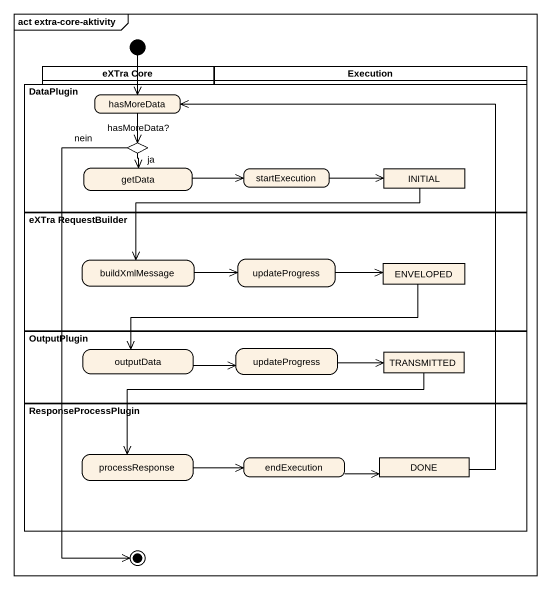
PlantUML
@startuml
mainframe act extra-core-aktivity
hide empty description
state "eXTra Core" as eXTra_Core <<partition>>
state initial1 <<start>>
state Execution <<partition>>
state DataPlugin <<partition>> {
  state hasMoreData
  state "hasMoreData?" as hasMoreData_2 <<choice>>
  state getData
  state startExecution
  state INITIAL <<object>>
}
state "eXTra RequestBuilder" as eXTra_RequestBuilder <<partition>> {
  state buildXmlMessage
  state updateProgress
  state ENVELOPED <<object>>
}
state OutputPlugin <<partition>> {
  state outputData
  state "updateProgress" as updateProgress_2
  state TRANSMITTED <<object>>
}
state ResponseProcessPlugin <<partition>> {
  state processResponse
  state endExecution
  state DONE <<object>>
}
state final1 <<end>>
initial1 --> hasMoreData
hasMoreData --> hasMoreData_2
hasMoreData_2 --> getData : ja
hasMoreData_2 --> final1 : nein
getData -right-> startExecution
startExecution -right-> INITIAL
INITIAL -left-> buildXmlMessage
buildXmlMessage -right-> updateProgress
updateProgress -right-> ENVELOPED
ENVELOPED -left-> outputData
outputData -right-> updateProgress_2
updateProgress_2 -right-> TRANSMITTED
TRANSMITTED -left-> processResponse
processResponse -right-> endExecution
endExecution -right-> DONE
DONE -up-> hasMoreData
@enduml
